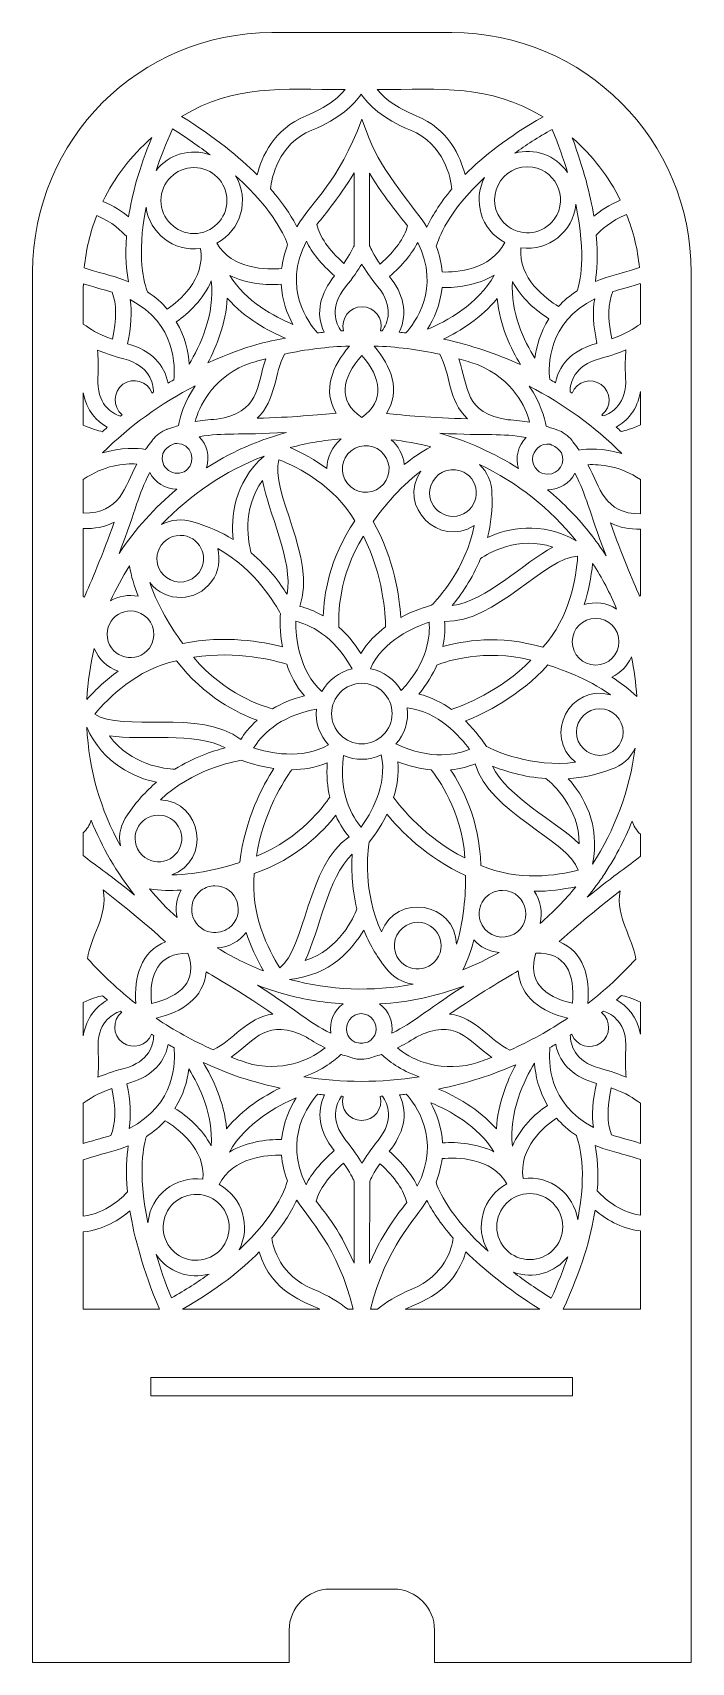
# Model space of a CAD drawing. Header units: inches. Extents: x 99 to 759, y 69 to 701.
# Drawn here: x 504 to 759, y 69 to 701 of the extents above; entities that cross this region are included whole.
import ezdxf

# ---------------------------------------------------------------- set-up
doc = ezdxf.new("R2010")
doc.units = ezdxf.units.IN
doc.header["$MEASUREMENT"] = 0
doc.layers.add('_U+0421_U+043B_U+043E_U+0439 1', color=7, linetype='Continuous')

# ---------------------------------------------------------------- blocks, each defined once
blk = doc.blocks.new('block 2')
at = {"layer": '_U+0421_U+043B_U+043E_U+0439 1', "color": 1, "lineweight": 9, "true_color": 0xff0000}
blk.add_lwpolyline([(713.13, 172.67), (549.69, 172.67), (549.69, 179.77), (713.03, 179.77), (713.03, 172.67), (713.13, 172.67)], dxfattribs=at)
for points, knots in [([(759.05, 608.11), (759.16, 659.44), (717.66, 701.04), (666.33, 701.04), (666.33, 701.04), (596.52, 701.04), (596.52, 701.04), (545.28, 701.04), (503.8, 659.56), (503.8, 608.31), (503.8, 608.31), (503.8, 69.39), (503.8, 69.39), (503.8, 69.39), (603.25, 69.39), (603.25, 69.39), (603.25, 69.39), (603.25, 81.92), (603.25, 81.92), (603.25, 90.67), (610.37, 97.79), (619.11, 97.79), (619.11, 97.79), (643.74, 97.79), (643.74, 97.79), (652.49, 97.79), (659.6, 90.67), (659.6, 81.92), (659.6, 81.92), (659.6, 69.39), (659.6, 69.39), (659.6, 69.39), (759.05, 69.39), (759.05, 69.39), (759.05, 69.39), (759.05, 608.11), (759.05, 608.11), (759.05, 608.11), (759.05, 608.11), (759.05, 608.11)], [0, 0, 0, 0, 1, 1, 1, 2, 2, 2, 3, 3, 3, 4, 4, 4, 5, 5, 5, 6, 6, 6, 7, 7, 7, 8, 8, 8, 9, 9, 9, 10, 10, 10, 11, 11, 11, 12, 12, 12, 13, 13, 13, 13]), ([(624.97, 678.98), (622.44, 675.96), (617.88, 672.04), (609.8, 668.78), (597.22, 663.7), (592.58, 652.86), (590.87, 645.9), (584.01, 652.69), (574.55, 660.4), (561.53, 668.58), (582.79, 681.01), (599.81, 678.98), (624.97, 678.98)], [0, 0, 0, 0, 1, 1, 1, 2, 2, 2, 3, 3, 3, 4, 4, 4, 4]), ([(631.15, 677.2), (633.9, 673.2), (639.42, 667.59), (650.26, 663.22), (663.49, 657.87), (665.91, 644.4), (666.34, 640.44), (661.39, 634.57), (658.42, 629.45), (656.65, 625.63), (652.68, 632.2), (638.99, 647.22), (634.24, 659.98), (634.24, 659.98), (631.48, 667.54), (631.48, 667.54), (621.86, 642.18), (612.64, 636.36), (606.21, 625.82), (604.36, 629.5), (601.23, 634.52), (595.98, 640.5), (596.42, 644.53), (598.88, 657.9), (612.05, 663.22), (622.88, 667.59), (628.41, 673.2), (631.15, 677.2)], [0, 0, 0, 0, 1, 1, 1, 2, 2, 2, 3, 3, 3, 4, 4, 4, 5, 5, 5, 6, 6, 6, 7, 7, 7, 8, 8, 8, 9, 9, 9, 9]), ([(701.64, 668.4), (688.09, 660.73), (678.37, 652.99), (671.41, 645.98), (669.69, 652.94), (665.04, 663.72), (652.5, 668.78), (644.42, 672.04), (639.86, 675.97), (637.34, 678.98), (662.93, 678.98), (680.2, 681.07), (701.64, 668.4)], [0, 0, 0, 0, 1, 1, 1, 2, 2, 2, 3, 3, 3, 4, 4, 4, 4]), ([(551.65, 647.6), (553.31, 652.58), (555.4, 657.93), (558.05, 663.69), (563.58, 660.23), (568.41, 656.86), (572.67, 653.63), (564.92, 656.41), (556.58, 653.83), (551.65, 647.6)], [0, 0, 0, 0, 1, 1, 1, 2, 2, 2, 3, 3, 3, 3]), ([(690.66, 654.31), (694.92, 657.36), (699.74, 660.46), (705.24, 663.54), (707.68, 657.49), (709.61, 651.93), (711.16, 646.81), (706.49, 653.66), (698.23, 656.4), (690.66, 654.31)], [0, 0, 0, 0, 1, 1, 1, 2, 2, 2, 3, 3, 3, 3]), ([(550.03, 660.33), (545.03, 648.38), (542.33, 638.13), (541.01, 629.58), (538.56, 631.63), (535.19, 633.96), (531.03, 635.62), (535.49, 644.85), (541.77, 653.18), (550.03, 660.33)], [0, 0, 0, 0, 1, 1, 1, 2, 2, 2, 3, 3, 3, 3]), ([(731.61, 636.04), (727.31, 634.36), (723.84, 631.96), (721.34, 629.85), (719.98, 638.19), (717.43, 648.26), (712.97, 660.21), (720.94, 653.27), (727.12, 645.18), (731.61, 636.04)], [0, 0, 0, 0, 1, 1, 1, 2, 2, 2, 3, 3, 3, 3]), ([(579.15, 635.95), (579.15, 628.9), (573.41, 623.17), (566.36, 623.17), (559.31, 623.17), (553.57, 628.9), (553.57, 635.95), (553.57, 643), (559.31, 648.74), (566.36, 648.74), (573.41, 648.74), (579.15, 643), (579.15, 635.95)], [0, 0, 0, 0, 1, 1, 1, 2, 2, 2, 3, 3, 3, 4, 4, 4, 4]), ([(602.66, 618.74), (601.41, 615.55), (600.67, 612.49), (600.33, 609.58), (594.88, 609.15), (581.04, 609.16), (575.22, 619.39), (584.57, 624.42), (588.02, 636.23), (582.5, 645.52), (597.78, 631.7), (601.81, 621.48), (602.66, 618.74)], [0, 0, 0, 0, 1, 1, 1, 2, 2, 2, 3, 3, 3, 4, 4, 4, 4]), ([(628.4, 618.44), (627.97, 617.49), (626.79, 615.05), (624.42, 611.57), (618.53, 616.89), (615.05, 621.95), (614.02, 626.64), (615.81, 629.03), (622.25, 636.48), (628.42, 646.67), (628.42, 646.67), (628.4, 618.44), (628.4, 618.44)], [0, 0, 0, 0, 1, 1, 1, 2, 2, 2, 3, 3, 3, 4, 4, 4, 4]), ([(638.53, 611.3), (636.04, 614.93), (634.82, 617.47), (634.4, 618.43), (634.4, 618.43), (634.42, 646.59), (634.42, 646.59), (640.7, 636.16), (647.1, 628.88), (649.12, 626.13), (647.93, 621.5), (644.38, 616.53), (638.53, 611.3)], [0, 0, 0, 0, 1, 1, 1, 2, 2, 2, 3, 3, 3, 4, 4, 4, 4]), ([(686.79, 619.68), (681.29, 608.91), (668.1, 608.1), (662.56, 608.27), (662.3, 611.42), (661.59, 614.76), (660.27, 618.24), (661.07, 621.07), (664.85, 631.82), (679.02, 644.9), (674.35, 636), (677.47, 624.7), (686.79, 619.68)], [0, 0, 0, 0, 1, 1, 1, 2, 2, 2, 3, 3, 3, 4, 4, 4, 4]), ([(695.68, 649.01), (706.06, 649.01), (712.14, 637.15), (706.01, 628.71), (701.85, 622.99), (693.86, 621.72), (688.15, 625.88), (678.24, 633.07), (683.21, 649.01), (695.68, 649.01)], [0, 0, 0, 0, 1, 1, 1, 2, 2, 2, 3, 3, 3, 3]), ([(547.78, 633.32), (549.18, 623.42), (558.33, 615.91), (568.91, 617.36), (570.79, 605.41), (560.59, 597), (556.01, 593.88), (553.94, 596.28), (551.4, 598.56), (548.28, 600.61), (547.24, 603.35), (543.92, 614.24), (547.78, 633.32)], [0, 0, 0, 0, 1, 1, 1, 2, 2, 2, 3, 3, 3, 4, 4, 4, 4]), ([(714.91, 600.96), (712.03, 599.11), (709.63, 597.07), (707.64, 594.92), (702.98, 597.77), (691.8, 605.92), (693.09, 617.62), (703.75, 616.16), (713.36, 623.83), (714.34, 634.48), (718.59, 614.32), (715.83, 603.68), (714.91, 600.96)], [0, 0, 0, 0, 1, 1, 1, 2, 2, 2, 3, 3, 3, 4, 4, 4, 4]), ([(528.65, 630.11), (534.5, 627.79), (538.6, 623.81), (540.17, 622.11), (539.62, 614.46), (540.22, 608.57), (541.03, 604.46), (535.22, 606.9), (532.97, 606.87), (523.82, 609.87), (524.5, 616.87), (526.14, 623.66), (528.65, 630.11)], [0, 0, 0, 0, 1, 1, 1, 2, 2, 2, 3, 3, 3, 4, 4, 4, 4]), ([(722.29, 622.49), (723.91, 624.24), (728.07, 628.26), (734.04, 630.53), (736.63, 623.98), (738.32, 617.08), (739.02, 609.95), (729.83, 606.95), (727.69, 607), (721.94, 604.6), (722.61, 608.67), (723.03, 614.57), (722.29, 622.49)], [0, 0, 0, 0, 1, 1, 1, 2, 2, 2, 3, 3, 3, 4, 4, 4, 4]), ([(616.81, 584.92), (615.95, 584.83), (615.1, 584.74), (614.24, 584.64), (610.93, 588.28), (600.43, 601.97), (609.94, 620.23), (612.05, 615.8), (615.66, 611.34), (620.82, 606.74), (615.43, 600.04), (613.22, 592.69), (616.81, 584.92)], [0, 0, 0, 0, 1, 1, 1, 2, 2, 2, 3, 3, 3, 4, 4, 4, 4]), ([(648.52, 584.66), (647.66, 584.76), (646.8, 584.85), (645.94, 584.93), (649.42, 592.49), (647.42, 599.99), (642.13, 606.48), (647.26, 610.99), (650.89, 615.37), (653.07, 619.71), (662.11, 601.73), (651.81, 588.28), (648.52, 584.66)], [0, 0, 0, 0, 1, 1, 1, 2, 2, 2, 3, 3, 3, 4, 4, 4, 4]), ([(534.64, 600.43), (536.4, 595.99), (536.45, 589.87), (534.79, 582.2), (528.32, 584.5), (526.45, 586.06), (523.46, 588.07), (523.46, 607.03), (523.45, 601.32), (523.49, 603.67), (529.84, 601.66), (531.68, 601.38), (534.64, 600.43)], [0, 0, 0, 0, 1, 1, 1, 2, 2, 2, 3, 3, 3, 4, 4, 4, 4]), ([(600.14, 603.51), (600.5, 597.29), (602.52, 591.99), (604.73, 587.95), (597.53, 590.89), (586.47, 596.79), (580.23, 606.96), (586.76, 603.71), (594.37, 603.08), (600.14, 603.51)], [0, 0, 0, 0, 1, 1, 1, 2, 2, 2, 3, 3, 3, 3]), ([(631.38, 611.31), (632.79, 608.97), (634.8, 605.97), (637.62, 602.51), (644.06, 594.62), (641.38, 588.36), (639.34, 585.43), (639.12, 585.45), (638.89, 585.45), (638.67, 585.46), (639.94, 590.24), (636.33, 594.79), (631.52, 594.79), (626.71, 594.79), (623.09, 590.25), (624.36, 585.47), (624.05, 585.46), (623.73, 585.44), (623.42, 585.43), (621.37, 588.35), (618.69, 594.62), (625.12, 602.51), (627.95, 605.97), (629.97, 608.97), (631.38, 611.31)], [0, 0, 0, 0, 1, 1, 1, 2, 2, 2, 3, 3, 3, 4, 4, 4, 5, 5, 5, 6, 6, 6, 7, 7, 7, 8, 8, 8, 8]), ([(682.75, 607.06), (676.47, 595.71), (664.01, 589.06), (656.91, 586.04), (659.35, 590), (661.87, 595.55), (662.51, 602.25), (668.35, 602.06), (676.2, 603.13), (682.75, 607.06)], [0, 0, 0, 0, 1, 1, 1, 2, 2, 2, 3, 3, 3, 3]), ([(739.4, 588.06), (736.4, 586.11), (734.52, 584.61), (728.3, 582.37), (726.67, 590.13), (726.82, 596.27), (728.74, 600.67), (731.81, 601.61), (733.46, 601.89), (739.36, 603.76), (739.41, 601.27), (739.4, 606.64), (739.4, 588.06)], [0, 0, 0, 0, 1, 1, 1, 2, 2, 2, 3, 3, 3, 4, 4, 4, 4]), ([(573.06, 604.77), (574.64, 591.89), (568.47, 579.19), (564.51, 572.57), (564.16, 577.22), (562.93, 583.19), (559.51, 588.98), (564.35, 592.26), (570.06, 597.74), (573.06, 604.77)], [0, 0, 0, 0, 1, 1, 1, 2, 2, 2, 3, 3, 3, 3]), ([(698.49, 574.82), (694.39, 581.42), (688.9, 592.69), (689.83, 604.62), (693.21, 598.15), (699, 593.16), (703.92, 590.12), (700.55, 584.87), (699.07, 579.39), (698.49, 574.82)], [0, 0, 0, 0, 1, 1, 1, 2, 2, 2, 3, 3, 3, 3]), ([(558.52, 566.45), (557.78, 566.03), (557.03, 565.62), (556.29, 565.19), (554.91, 572.21), (550, 577.89), (540.54, 580.43), (542.03, 587.08), (542.39, 592.76), (541.61, 597.55), (559.59, 588.26), (559.05, 571.18), (558.52, 566.45)], [0, 0, 0, 0, 1, 1, 1, 2, 2, 2, 3, 3, 3, 4, 4, 4, 4]), ([(579.28, 598.1), (586.16, 590.21), (595.23, 585.35), (601.78, 582.63), (594.63, 581.17), (588.5, 580.45), (571.72, 573.07), (575.06, 579.33), (578.76, 588.3), (579.28, 598.1)], [0, 0, 0, 0, 1, 1, 1, 2, 2, 2, 3, 3, 3, 3]), ([(692.93, 572.35), (683.9, 576.45), (673.86, 579.89), (663.11, 582.23), (669.48, 585.33), (677.71, 590.41), (683.87, 598), (684.79, 587.62), (689.24, 578.4), (692.93, 572.35)], [0, 0, 0, 0, 1, 1, 1, 2, 2, 2, 3, 3, 3, 3]), ([(721.67, 597.87), (720.78, 593.05), (721.08, 587.33), (722.55, 580.58), (714.24, 578.32), (708.16, 573.68), (706.49, 565.31), (705.74, 565.75), (704.99, 566.18), (704.24, 566.61), (703.7, 571.52), (703.3, 588.7), (721.67, 597.87)], [0, 0, 0, 0, 1, 1, 1, 2, 2, 2, 3, 3, 3, 4, 4, 4, 4]), ([(539.22, 574.57), (549.13, 571.95), (550.6, 565.23), (550.65, 561.69), (550.47, 561.57), (550.29, 561.46), (550.11, 561.34), (548.36, 565.98), (542.73, 567.57), (538.82, 564.72), (534.93, 561.9), (534.67, 556.08), (538.53, 552.96), (538.28, 552.77), (538.05, 552.57), (537.81, 552.38), (534.44, 553.53), (528.54, 557.01), (529.11, 567.22), (529.36, 571.68), (529.23, 575.29), (529, 578.01), (531.51, 576.95), (534.91, 575.71), (539.22, 574.57)], [0, 0, 0, 0, 1, 1, 1, 2, 2, 2, 3, 3, 3, 4, 4, 4, 5, 5, 5, 6, 6, 6, 7, 7, 7, 8, 8, 8, 8]), ([(626.64, 579.57), (619.88, 571.76), (616.07, 562.36), (621.48, 553.57), (615.15, 552.9), (603.85, 551.91), (590.83, 551.59), (598.32, 558.61), (597.45, 569.17), (601.46, 576.44), (609.69, 578.22), (618.11, 579.28), (626.64, 579.57)], [0, 0, 0, 0, 1, 1, 1, 2, 2, 2, 3, 3, 3, 4, 4, 4, 4]), ([(631.39, 551.86), (621.91, 558.3), (623.68, 567.15), (631.41, 575.92), (638.95, 567.22), (640.55, 558.38), (631.39, 551.86)], [0, 0, 0, 0, 1, 1, 1, 2, 2, 2, 2]), ([(661.63, 576.38), (665.76, 569.08), (664.81, 558.42), (672.37, 551.35), (658.84, 551.67), (647.18, 552.74), (641, 553.4), (646.48, 562.22), (642.96, 571.62), (636.18, 579.57), (644.79, 579.28), (653.31, 578.2), (661.63, 576.38)], [0, 0, 0, 0, 1, 1, 1, 2, 2, 2, 3, 3, 3, 4, 4, 4, 4]), ([(733.66, 567.28), (734.23, 557.11), (728.37, 553.62), (725, 552.45), (724.83, 552.59), (724.66, 552.74), (724.49, 552.88), (728.32, 555.99), (728.07, 561.8), (724.18, 564.62), (720.31, 567.43), (714.71, 565.92), (712.92, 561.3), (712.65, 561.48), (712.39, 561.65), (712.12, 561.82), (712.19, 565.39), (713.71, 572.03), (723.55, 574.63), (727.86, 575.77), (731.26, 577), (733.78, 578.07), (733.54, 575.35), (733.41, 571.74), (733.66, 567.28)], [0, 0, 0, 0, 1, 1, 1, 2, 2, 2, 3, 3, 3, 4, 4, 4, 5, 5, 5, 6, 6, 6, 7, 7, 7, 8, 8, 8, 8]), ([(586.09, 572.21), (588.76, 573.1), (591.45, 573.92), (594.17, 574.66), (590.45, 563.74), (591.94, 553.76), (575.17, 551.24), (572.02, 551.02), (569.23, 550.68), (566.8, 550.26), (568.35, 555.98), (572.93, 566.33), (586.09, 572.21)], [0, 0, 0, 0, 1, 1, 1, 2, 2, 2, 3, 3, 3, 4, 4, 4, 4]), ([(696.44, 550.01), (693.99, 550.43), (691.19, 550.78), (688.02, 550.99), (671.17, 553.53), (672.76, 563.6), (668.97, 574.58), (671.41, 573.9), (673.84, 573.17), (676.24, 572.37), (690.22, 566.57), (694.9, 555.87), (696.44, 550.01)], [0, 0, 0, 0, 1, 1, 1, 2, 2, 2, 3, 3, 3, 4, 4, 4, 4]), ([(566.85, 564.12), (562.52, 557.96), (560.91, 551.87), (560.33, 548.74), (560.33, 548.73), (555.8, 547.23), (555.8, 547.23), (555.8, 547.23), (555.8, 547.23), (555.8, 547.23), (553.89, 546.6), (551.49, 544.8), (550.4, 543.3), (550.4, 543.3), (550.41, 543.3), (550.41, 543.3), (550.41, 543.3), (547.6, 539.5), (547.6, 539.49), (544.44, 539.96), (538.15, 540.37), (530.91, 538.14), (541.52, 548.66), (553.66, 557.42), (566.85, 564.12)], [0, 0, 0, 0, 1, 1, 1, 2, 2, 2, 3, 3, 3, 4, 4, 4, 5, 5, 5, 6, 6, 6, 7, 7, 7, 8, 8, 8, 8]), ([(715.59, 539.25), (715.59, 539.25), (712.79, 543.05), (712.79, 543.06), (712.79, 543.06), (712.79, 543.06), (712.79, 543.06), (711.54, 544.74), (709.04, 546.43), (707.4, 546.99), (707.4, 546.99), (707.37, 546.92), (707.37, 546.92), (704.21, 548.02), (704.62, 547.95), (702.86, 548.49), (702.28, 551.64), (700.65, 557.77), (696.28, 563.96), (709.46, 557.22), (721.6, 548.45), (732.19, 537.9), (724.98, 540.11), (718.74, 539.71), (715.59, 539.25)], [0, 0, 0, 0, 1, 1, 1, 2, 2, 2, 3, 3, 3, 4, 4, 4, 5, 5, 5, 6, 6, 6, 7, 7, 7, 8, 8, 8, 8]), ([(523.46, 561.39), (524.68, 554.5), (528.69, 550.35), (532.75, 548.09), (532.11, 547.52), (531.47, 546.95), (530.84, 546.37), (529.33, 546.69), (526.59, 547.42), (523.46, 548.93), (523.46, 548.93), (523.46, 561.39), (523.46, 561.39)], [0, 0, 0, 0, 1, 1, 1, 2, 2, 2, 3, 3, 3, 4, 4, 4, 4]), ([(739.4, 549.05), (736.24, 547.52), (733.47, 546.77), (731.95, 546.44), (731.32, 547.02), (730.68, 547.59), (730.04, 548.16), (734.19, 550.48), (738.28, 554.78), (739.4, 561.96), (739.4, 561.96), (739.4, 549.05), (739.4, 549.05), (739.4, 549.05), (739.4, 549.05), (739.4, 549.05)], [0, 0, 0, 0, 1, 1, 1, 2, 2, 2, 3, 3, 3, 4, 4, 4, 5, 5, 5, 5]), ([(602.28, 546.04), (599.83, 545.38), (596.35, 544.34), (593.1, 543.18), (593.1, 543.18), (593.1, 543.16), (593.1, 543.16), (585.36, 540.35), (578.02, 536.72), (571.17, 532.37), (572.64, 536.83), (571.35, 541.39), (568.37, 544.42), (578.45, 546.11), (582.7, 544.98), (602.28, 546.04)], [0, 0, 0, 0, 1, 1, 1, 2, 2, 2, 3, 3, 3, 4, 4, 4, 5, 5, 5, 5]), ([(617.88, 532.08), (613.21, 535.48), (608.75, 537.94), (603.65, 540.19), (610.03, 541.91), (616.64, 543.06), (623.43, 543.57), (619.91, 540.71), (617.94, 536.48), (617.88, 532.08)], [0, 0, 0, 0, 1, 1, 1, 2, 2, 2, 3, 3, 3, 3]), ([(647.87, 533.61), (647.43, 537.49), (645.56, 540.87), (642.81, 543.26), (648.03, 542.7), (653.14, 541.77), (658.1, 540.49), (654.46, 538.61), (651.02, 536.21), (647.87, 533.61)], [0, 0, 0, 0, 1, 1, 1, 2, 2, 2, 3, 3, 3, 3]), ([(692.2, 532.05), (682.85, 538.05), (672.57, 542.71), (661.61, 545.76), (680.61, 544.76), (685.13, 545.85), (695.11, 544.13), (691.98, 541.02), (690.78, 536.39), (692.2, 532.05)], [0, 0, 0, 0, 1, 1, 1, 2, 2, 2, 3, 3, 3, 3]), ([(554.33, 537.92), (554.88, 539.6), (557.62, 541.83), (559.72, 541.83), (565.21, 541.83), (567.69, 534.91), (563.41, 531.42), (558.83, 528), (552.57, 532.49), (554.33, 537.92)], [0, 0, 0, 0, 1, 1, 1, 2, 2, 2, 3, 3, 3, 3]), ([(593.53, 536.91), (581.65, 526.42), (580.67, 512.95), (581.52, 504.57), (577.01, 507.4), (571.8, 509.81), (565.88, 511.39), (561.87, 512.75), (557.48, 512.33), (553.81, 510.33), (564.78, 521.95), (578.33, 531.12), (593.53, 536.91)], [0, 0, 0, 0, 1, 1, 1, 2, 2, 2, 3, 3, 3, 4, 4, 4, 4]), ([(628.83, 539.97), (633.27, 542.23), (638.72, 540.48), (640.99, 536.01), (643.26, 531.56), (641.49, 526.11), (637.04, 523.84), (632.57, 521.57), (627.14, 523.35), (624.87, 527.8), (622.6, 532.24), (624.36, 537.69), (628.83, 539.97)], [0, 0, 0, 0, 1, 1, 1, 2, 2, 2, 3, 3, 3, 4, 4, 4, 4]), ([(708.77, 538.23), (710.63, 534.33), (707.75, 529.86), (703.48, 529.86), (700.24, 529.86), (697.61, 532.49), (697.61, 535.72), (697.61, 539.27), (700.78, 542.1), (704.43, 541.5), (706.41, 540.63), (707.02, 540.26), (708.77, 538.23)], [0, 0, 0, 0, 1, 1, 1, 2, 2, 2, 3, 3, 3, 4, 4, 4, 4]), ([(523.46, 527.81), (531.42, 533.45), (539.46, 534.09), (544.15, 533.82), (539.45, 524.98), (537.81, 514.57), (523.46, 514.8), (523.46, 514.8), (523.46, 527.81), (523.46, 527.81), (523.46, 527.81), (523.46, 527.81), (523.46, 527.81)], [0, 0, 0, 0, 1, 1, 1, 2, 2, 2, 3, 3, 3, 4, 4, 4, 4]), ([(628.7, 511.81), (618.71, 497.24), (616.69, 482.89), (616.45, 474.97), (612.95, 477), (609.75, 478.09), (607.35, 478.67), (614.12, 497.26), (595.54, 523.48), (599.27, 535.51), (606.92, 532.48), (620.75, 525.4), (628.7, 511.81)], [0, 0, 0, 0, 1, 1, 1, 2, 2, 2, 3, 3, 3, 4, 4, 4, 4]), ([(674.98, 510.01), (671.76, 493.24), (660.94, 481.59), (658.44, 479.08), (656.53, 478.59), (651.78, 477.2), (646.51, 474.38), (646.07, 482.14), (644.07, 497.01), (635.79, 511.51), (638.33, 515.1), (645.36, 524.38), (654.32, 531.04), (645.01, 517.32), (661.46, 501.23), (674.98, 510.01)], [0, 0, 0, 0, 1, 1, 1, 2, 2, 2, 3, 3, 3, 4, 4, 4, 5, 5, 5, 5]), ([(670.88, 514.55), (663.74, 510.92), (655.67, 517.75), (658.16, 525.41), (659.7, 530.15), (664.81, 532.76), (669.56, 531.22), (677.23, 528.73), (678.01, 518.19), (670.88, 514.55)], [0, 0, 0, 0, 1, 1, 1, 2, 2, 2, 3, 3, 3, 3]), ([(680.16, 505.42), (681.46, 510.59), (682.15, 516.29), (681.82, 522.41), (681.87, 526.69), (680.07, 530.77), (676.98, 533.64), (691.62, 526.71), (704.43, 516.54), (714.51, 504.07), (700.91, 512.03), (687.85, 508.82), (680.16, 505.42)], [0, 0, 0, 0, 1, 1, 1, 2, 2, 2, 3, 3, 3, 4, 4, 4, 4]), ([(739.4, 514.55), (725.42, 514.44), (723.67, 524.84), (719.05, 533.55), (723.68, 533.79), (731.58, 533.17), (739.4, 527.79), (739.4, 527.79), (739.4, 514.55), (739.4, 514.55)], [0, 0, 0, 0, 1, 1, 1, 2, 2, 2, 3, 3, 3, 3]), ([(549.2, 530.5), (551.15, 526.75), (555.07, 524.1), (559.77, 524.1), (551.12, 516.97), (543.56, 508.57), (537.35, 499.19), (544.26, 517.15), (544.52, 521.52), (549.2, 530.5)], [0, 0, 0, 0, 1, 1, 1, 2, 2, 2, 3, 3, 3, 3]), ([(602.43, 483.38), (599.68, 487.73), (595.12, 493.87), (588.5, 499.46), (587.56, 502.82), (584.64, 516.08), (592.97, 527.48), (595.06, 515.13), (604.91, 496.3), (602.43, 483.38)], [0, 0, 0, 0, 1, 1, 1, 2, 2, 2, 3, 3, 3, 3]), ([(726.09, 498.3), (724.53, 500.7), (721.23, 505.34), (720.46, 506.34), (720.46, 506.34), (720.4, 506.3), (720.4, 506.3), (715.37, 512.75), (709.66, 518.64), (703.37, 523.86), (707.96, 523.81), (711.99, 526.4), (714, 530.25), (718.74, 521.15), (718.96, 516.75), (726.09, 498.3)], [0, 0, 0, 0, 1, 1, 1, 2, 2, 2, 3, 3, 3, 4, 4, 4, 5, 5, 5, 5]), ([(535.44, 511.35), (530.95, 498.59), (526.33, 487.83), (523.79, 482.15), (523.68, 482.28), (523.57, 482.41), (523.46, 482.54), (523.46, 482.54), (523.46, 508.82), (523.46, 508.82), (527.72, 508.75), (531.65, 509.26), (535.44, 511.35)], [0, 0, 0, 0, 1, 1, 1, 2, 2, 2, 3, 3, 3, 4, 4, 4, 4]), ([(568.35, 491.83), (565.42, 487.79), (559.75, 486.89), (555.71, 489.83), (548.64, 494.96), (552.3, 506.19), (561.04, 506.19), (568.37, 506.19), (572.7, 497.81), (568.35, 491.83)], [0, 0, 0, 0, 1, 1, 1, 2, 2, 2, 3, 3, 3, 3]), ([(631.94, 505.8), (631.94, 505.8), (631.98, 505.72), (631.98, 505.72), (631.98, 505.72), (632.04, 505.82), (632.04, 505.82), (639.8, 490.67), (640.58, 475.35), (640.62, 470.67), (637.05, 468.03), (633.63, 464.67), (631.07, 460.42), (628.38, 464.71), (625.45, 468.04), (622.51, 470.6), (622.28, 474.79), (622.2, 489.99), (631.94, 505.8)], [0, 0, 0, 0, 1, 1, 1, 2, 2, 2, 3, 3, 3, 4, 4, 4, 5, 5, 5, 6, 6, 6, 6]), ([(666.47, 478.99), (669.76, 482.95), (674.19, 489.19), (677.46, 497.22), (680.41, 499.2), (692.02, 506.1), (705.5, 501.62), (694.39, 495.82), (679.53, 480.62), (666.47, 478.99)], [0, 0, 0, 0, 1, 1, 1, 2, 2, 2, 3, 3, 3, 3]), ([(739.1, 482.58), (736.51, 488.4), (732.08, 498.83), (727.75, 511.1), (731.4, 509.09), (735.23, 508.53), (739.4, 508.56), (739.4, 508.56), (739.4, 482.93), (739.4, 482.93), (739.3, 482.81), (739.2, 482.7), (739.1, 482.58)], [0, 0, 0, 0, 1, 1, 1, 2, 2, 2, 3, 3, 3, 4, 4, 4, 4]), ([(599.86, 475.77), (599.74, 473.8), (599.59, 468.85), (600.64, 462.98), (593.13, 464.95), (578.37, 467.65), (562.02, 464.25), (559.4, 467.78), (552.75, 477.33), (549.18, 487.9), (555.39, 479.93), (567.39, 480.3), (573.2, 488.3), (573.2, 488.3), (573.2, 488.3), (573.2, 488.3), (575.98, 492.12), (576.69, 496.83), (575.54, 501.07), (590.51, 492.83), (598.25, 478.93), (599.86, 475.77)], [0, 0, 0, 0, 1, 1, 1, 2, 2, 2, 3, 3, 3, 4, 4, 4, 5, 5, 5, 6, 6, 6, 7, 7, 7, 7]), ([(541.36, 494.37), (542.02, 490.34), (543.24, 486.35), (544.74, 482.57), (540.92, 483.35), (537.14, 482.62), (534.01, 480.75), (536.14, 485.48), (538.6, 490.03), (541.36, 494.37)], [0, 0, 0, 0, 1, 1, 1, 2, 2, 2, 3, 3, 3, 3]), ([(701.62, 462.79), (684.68, 467.79), (670.41, 465.28), (662.8, 463.05), (663.65, 467.01), (663.7, 470.39), (663.51, 472.86), (683.26, 472.16), (702.59, 497.94), (715.07, 498.1), (714.55, 489.89), (712.1, 474.55), (701.62, 462.79)], [0, 0, 0, 0, 1, 1, 1, 2, 2, 2, 3, 3, 3, 4, 4, 4, 4]), ([(717.56, 479.34), (719.34, 484.78), (720.3, 489.75), (720.87, 495.32), (724.51, 489.75), (727.64, 483.83), (730.19, 477.61), (726.37, 480.08), (721.74, 480.65), (717.56, 479.34)], [0, 0, 0, 0, 1, 1, 1, 2, 2, 2, 3, 3, 3, 3]), ([(547.06, 475.16), (551.1, 472.22), (552, 466.57), (549.06, 462.52), (544.3, 455.97), (534.05, 458.54), (532.8, 466.42), (531.54, 474.41), (540.59, 479.85), (547.06, 475.16)], [0, 0, 0, 0, 1, 1, 1, 2, 2, 2, 3, 3, 3, 3]), ([(713, 464.97), (713, 469.96), (717.06, 474.02), (722.05, 474.02), (727.03, 474.02), (731.09, 469.96), (731.09, 464.97), (731.09, 459.98), (727.03, 455.93), (722.05, 455.93), (717.06, 455.93), (713, 459.98), (713, 464.97)], [0, 0, 0, 0, 1, 1, 1, 2, 2, 2, 3, 3, 3, 4, 4, 4, 4]), ([(605.79, 472.88), (610.65, 471.7), (620.44, 467.73), (627.62, 454.41), (622.58, 453.3), (618.33, 450.05), (615.9, 445.64), (606.99, 453.64), (605.83, 466.84), (605.79, 472.88)], [0, 0, 0, 0, 1, 1, 1, 2, 2, 2, 3, 3, 3, 3]), ([(634.74, 454.51), (639.6, 465.46), (651.79, 470.65), (657.52, 472.54), (657.9, 467.56), (657.15, 457.01), (646.7, 446.07), (644.15, 450.39), (639.84, 453.54), (634.74, 454.51)], [0, 0, 0, 0, 1, 1, 1, 2, 2, 2, 3, 3, 3, 3]), ([(527.71, 462.4), (529.34, 458.18), (532.74, 454.99), (536.93, 453.58), (532.23, 450.18), (528.52, 446.69), (524.81, 442.55), (525.16, 449.36), (526.15, 455.99), (527.71, 462.4)], [0, 0, 0, 0, 1, 1, 1, 2, 2, 2, 3, 3, 3, 3]), ([(566.26, 458.93), (583.07, 461.63), (597.89, 457.63), (602.35, 456.23), (603.76, 452.01), (605.9, 447.73), (609.15, 443.97), (604.24, 442.74), (600.17, 440.98), (596.82, 438.98), (592.77, 440.03), (578.32, 444.61), (566.26, 458.83), (566.26, 458.83), (566.34, 458.84), (566.34, 458.84), (566.34, 458.84), (566.26, 458.93), (566.26, 458.93)], [0, 0, 0, 0, 1, 1, 1, 2, 2, 2, 3, 3, 3, 4, 4, 4, 5, 5, 5, 6, 6, 6, 6]), ([(653.48, 444.66), (656.73, 448.54), (658.99, 452.36), (660.52, 455.94), (664.44, 457.46), (678.87, 462.23), (696.91, 457.85), (696.91, 457.85), (696.85, 457.79), (696.85, 457.79), (696.85, 457.79), (696.97, 457.76), (696.97, 457.76), (684.96, 445.7), (670.63, 440.23), (666.19, 438.74), (662.57, 441.33), (658.32, 443.53), (653.48, 444.66)], [0, 0, 0, 0, 1, 1, 1, 2, 2, 2, 3, 3, 3, 4, 4, 4, 5, 5, 5, 6, 6, 6, 6]), ([(559.54, 457.6), (570.31, 443.6), (583.33, 437.24), (590.8, 434.57), (587.79, 431.87), (585.76, 429.16), (584.46, 427.05), (568.93, 439.2), (538.1, 429.73), (527.91, 436.94), (533.15, 443.27), (544.16, 454.24), (559.54, 457.6)], [0, 0, 0, 0, 1, 1, 1, 2, 2, 2, 3, 3, 3, 4, 4, 4, 4]), ([(714.23, 418.22), (697.28, 416.1), (682.85, 422.79), (679.69, 424.39), (678.63, 426.06), (675.84, 430.15), (671.54, 434.28), (678.77, 437.1), (692.3, 443.6), (703.53, 455.95), (707.72, 454.64), (718.72, 450.82), (727.82, 444.38), (712.07, 448.91), (701.59, 428.43), (714.23, 418.22)], [0, 0, 0, 0, 1, 1, 1, 2, 2, 2, 3, 3, 3, 4, 4, 4, 5, 5, 5, 5]), ([(737.97, 443.71), (735.06, 446.59), (731.72, 449.11), (728.28, 451.29), (731.69, 452.85), (734.42, 455.64), (735.9, 459.1), (736.95, 454.09), (737.65, 448.95), (737.97, 443.71)], [0, 0, 0, 0, 1, 1, 1, 2, 2, 2, 3, 3, 3, 3]), ([(631.43, 425.39), (624.96, 425.39), (619.71, 430.65), (619.71, 437.11), (619.71, 443.58), (624.96, 448.84), (631.43, 448.84), (637.89, 448.84), (643.15, 443.58), (643.15, 437.11), (643.15, 430.65), (637.89, 425.39), (631.43, 425.39)], [0, 0, 0, 0, 1, 1, 1, 2, 2, 2, 3, 3, 3, 4, 4, 4, 4]), ([(589.48, 423.79), (592.07, 428.06), (598.83, 436.13), (613.79, 438.84), (613.28, 433.61), (615.09, 428.65), (618.53, 424.99), (608.16, 418.98), (595.22, 421.96), (589.48, 423.79)], [0, 0, 0, 0, 1, 1, 1, 2, 2, 2, 3, 3, 3, 3]), ([(644.66, 425.36), (647.97, 429.09), (649.66, 434.05), (648.99, 439.34), (660.92, 438.1), (669.61, 428.11), (673.19, 423.25), (668.57, 421.34), (658.3, 418.8), (644.66, 425.36)], [0, 0, 0, 0, 1, 1, 1, 2, 2, 2, 3, 3, 3, 3]), ([(723.66, 420.88), (718.68, 420.88), (714.62, 424.93), (714.62, 429.92), (714.62, 434.91), (718.68, 438.97), (723.66, 438.97), (728.65, 438.97), (732.71, 434.91), (732.71, 429.92), (732.71, 424.93), (728.65, 420.88), (723.66, 420.88)], [0, 0, 0, 0, 1, 1, 1, 2, 2, 2, 3, 3, 3, 4, 4, 4, 4]), ([(524.8, 431.91), (531.1, 417.38), (543.61, 412.27), (551.85, 410.49), (547.79, 407.09), (543.9, 402.92), (540.58, 397.81), (538.11, 394.55), (536.96, 390.25), (537.82, 385.84), (530.23, 399.64), (525.6, 415.28), (524.8, 431.91)], [0, 0, 0, 0, 1, 1, 1, 2, 2, 2, 3, 3, 3, 4, 4, 4, 4]), ([(578.47, 423.83), (573.48, 422.56), (566.23, 420.12), (558.87, 415.55), (555.39, 415.7), (541.87, 417.02), (533.6, 428.46), (545.99, 426.64), (566.95, 430.18), (578.47, 423.83)], [0, 0, 0, 0, 1, 1, 1, 2, 2, 2, 3, 3, 3, 3]), ([(720.77, 378.75), (724.16, 394.16), (717.06, 405.61), (711.45, 411.88), (716.77, 412.24), (722.4, 413.34), (728.12, 415.55), (732.22, 416.82), (735.56, 419.82), (737.33, 423.67), (735.26, 407.25), (729.44, 391.99), (720.77, 378.75)], [0, 0, 0, 0, 1, 1, 1, 2, 2, 2, 3, 3, 3, 4, 4, 4, 4]), ([(553.34, 403.74), (565.81, 415.41), (581.41, 418.48), (584.9, 419.04), (586.73, 418.31), (591.39, 416.66), (597.32, 415.84), (593.12, 409.3), (585.99, 396.09), (584.17, 379.49), (580.01, 378.08), (568.87, 374.7), (557.71, 374.57), (573.02, 380.16), (569.68, 402.88), (553.34, 403.74)], [0, 0, 0, 0, 1, 1, 1, 2, 2, 2, 3, 3, 3, 4, 4, 4, 5, 5, 5, 5]), ([(604.26, 415.36), (608.7, 415.4), (613.45, 416.11), (618.02, 418.04), (617.67, 412.99), (618.09, 408.58), (618.95, 404.78), (616.68, 401.25), (607.81, 388.91), (590.64, 381.85), (590.64, 381.85), (590.65, 381.93), (590.65, 381.93), (590.65, 381.93), (590.54, 381.89), (590.54, 381.89), (593.17, 398.7), (601.54, 411.55), (604.26, 415.36)], [0, 0, 0, 0, 1, 1, 1, 2, 2, 2, 3, 3, 3, 4, 4, 4, 5, 5, 5, 6, 6, 6, 6]), ([(631.14, 393.11), (627.91, 396.92), (622.32, 405.89), (624.34, 420.88), (628.87, 418.89), (634.15, 418.82), (638.97, 421.1), (641.48, 409.39), (634.67, 398.02), (631.14, 393.11)], [0, 0, 0, 0, 1, 1, 1, 2, 2, 2, 3, 3, 3, 3]), ([(671.32, 381.16), (656.14, 388.86), (646.5, 400.8), (643.71, 404.56), (645.05, 408.79), (645.84, 413.52), (645.42, 418.46), (650.11, 416.57), (654.44, 415.61), (658.32, 415.26), (660.98, 412), (669.97, 399.75), (671.38, 381.24), (671.38, 381.24), (671.31, 381.28), (671.31, 381.28), (671.31, 381.28), (671.32, 381.16), (671.32, 381.16)], [0, 0, 0, 0, 1, 1, 1, 2, 2, 2, 3, 3, 3, 4, 4, 4, 5, 5, 5, 6, 6, 6, 6]), ([(677.54, 378.29), (677.06, 395.94), (670.26, 408.74), (665.79, 415.29), (669.81, 415.7), (673.05, 416.7), (675.34, 417.64), (680.76, 398.69), (711.28, 388.19), (715.28, 376.41), (707.31, 374.36), (691.96, 371.96), (677.54, 378.29)], [0, 0, 0, 0, 1, 1, 1, 2, 2, 2, 3, 3, 3, 4, 4, 4, 4]), ([(682.08, 416.73), (686.86, 414.82), (694.16, 412.54), (702.8, 411.91), (705.53, 409.74), (715.69, 400.73), (715.65, 386.61), (706.7, 395.38), (687.67, 404.82), (682.08, 416.73)], [0, 0, 0, 0, 1, 1, 1, 2, 2, 2, 3, 3, 3, 3]), ([(561.52, 387.3), (560.27, 379.42), (550.02, 376.84), (545.26, 383.4), (540.54, 389.89), (546.04, 398.92), (553.99, 397.65), (556.38, 397.27), (558.48, 395.99), (559.9, 394.03), (559.9, 394.03), (559.9, 394.03), (559.9, 394.03), (561.32, 392.08), (561.89, 389.68), (561.52, 387.3)], [0, 0, 0, 0, 1, 1, 1, 2, 2, 2, 3, 3, 3, 4, 4, 4, 5, 5, 5, 5]), ([(668.13, 347.69), (667.54, 364.15), (644.82, 367.63), (639.05, 352.52), (631.79, 367.99), (633.69, 383.78), (634.24, 387.28), (635.5, 388.81), (638.53, 392.72), (641.13, 398.1), (646.05, 392.08), (656.41, 381.22), (671.63, 374.36), (671.68, 369.97), (671.45, 358.34), (668.13, 347.69)], [0, 0, 0, 0, 1, 1, 1, 2, 2, 2, 3, 3, 3, 4, 4, 4, 5, 5, 5, 5]), ([(523.46, 382.11), (523.46, 382.11), (523.46, 390.88), (523.46, 390.88), (524.85, 392.21), (525.91, 393.88), (526.53, 395.76), (530.69, 385.24), (536.4, 375.49), (543.36, 366.79), (532.07, 375.94), (528.42, 378.06), (523.46, 382.11)], [0, 0, 0, 0, 1, 1, 1, 2, 2, 2, 3, 3, 3, 4, 4, 4, 4]), ([(599.6, 338.6), (595.2, 345.55), (588.17, 359.41), (589.73, 375.08), (606.37, 380.99), (616.44, 391.41), (621.29, 397.68), (622.93, 393.98), (624.88, 391.22), (626.48, 389.33), (610.14, 378.33), (609.57, 346.05), (599.6, 338.6)], [0, 0, 0, 0, 1, 1, 1, 2, 2, 2, 3, 3, 3, 4, 4, 4, 4]), ([(724.78, 373.83), (724.78, 373.83), (724.73, 373.87), (724.73, 373.87), (729.28, 380.57), (733.14, 387.79), (736.18, 395.42), (736.72, 393.67), (737.83, 391.83), (739.4, 390.37), (739.4, 390.37), (739.4, 381.82), (739.4, 381.82), (734.36, 377.69), (730.48, 375.44), (718.81, 365.94), (720.87, 368.47), (724.09, 372.83), (724.78, 373.83)], [0, 0, 0, 0, 1, 1, 1, 2, 2, 2, 3, 3, 3, 4, 4, 4, 5, 5, 5, 6, 6, 6, 6]), ([(627.69, 382.64), (627.36, 377.5), (627.44, 369.86), (629.51, 361.44), (628.3, 358.18), (622.86, 345.73), (609.42, 341.4), (614.99, 352.63), (618.09, 373.65), (627.69, 382.64)], [0, 0, 0, 0, 1, 1, 1, 2, 2, 2, 3, 3, 3, 3]), ([(531.16, 368.76), (541.91, 360.55), (550.72, 352.83), (555.33, 348.67), (545.76, 344.77), (543.04, 335.15), (543.84, 324.73), (537.13, 329.95), (530.86, 335.77), (525.13, 342.17), (526.06, 350.52), (533.12, 358.58), (531.16, 368.76)], [0, 0, 0, 0, 1, 1, 1, 2, 2, 2, 3, 3, 3, 4, 4, 4, 4]), ([(561.4, 368.71), (559.49, 365.34), (559.02, 361.55), (559.81, 358.02), (556, 361.47), (552.45, 365.19), (549.17, 369.15), (553.2, 368.53), (557.36, 368.46), (561.4, 368.71)], [0, 0, 0, 0, 1, 1, 1, 2, 2, 2, 3, 3, 3, 3]), ([(569.17, 368.63), (570.74, 369.76), (572.58, 370.36), (574.47, 370.36), (583.22, 370.36), (586.9, 359.14), (579.81, 353.99), (577.85, 352.57), (575.46, 351.99), (573.08, 352.37), (565.12, 353.63), (562.7, 363.92), (569.17, 368.63)], [0, 0, 0, 0, 1, 1, 1, 2, 2, 2, 3, 3, 3, 4, 4, 4, 4]), ([(688.72, 350.93), (683.96, 349.39), (678.86, 351.99), (677.32, 356.74), (675.43, 362.55), (679.74, 368.59), (685.94, 368.59), (696.12, 368.59), (698.52, 354.12), (688.72, 350.93)], [0, 0, 0, 0, 1, 1, 1, 2, 2, 2, 3, 3, 3, 3]), ([(698.2, 368.24), (703.99, 368.23), (709.01, 368.87), (714.4, 370.03), (710.21, 364.86), (705.56, 360.09), (700.49, 355.78), (701.63, 360.17), (700.71, 364.71), (698.2, 368.24)], [0, 0, 0, 0, 1, 1, 1, 2, 2, 2, 3, 3, 3, 3]), ([(719.04, 324.76), (719.9, 335.05), (717.43, 344.83), (707.92, 348.74), (712.66, 353.01), (721.21, 360.45), (731.56, 368.36), (729.62, 358.27), (736.54, 350.25), (737.57, 341.99), (731.89, 335.68), (725.68, 329.92), (719.04, 324.76)], [0, 0, 0, 0, 1, 1, 1, 2, 2, 2, 3, 3, 3, 4, 4, 4, 4]), ([(644.49, 344.37), (642.95, 349.12), (645.55, 354.23), (650.3, 355.77), (657.89, 358.24), (664.83, 350.28), (661.15, 343.06), (657.52, 335.93), (646.98, 336.7), (644.49, 344.37)], [0, 0, 0, 0, 1, 1, 1, 2, 2, 2, 3, 3, 3, 3]), ([(586.57, 352.32), (588.34, 346.83), (590.5, 342.23), (593.31, 337.4), (587.03, 339.81), (581.03, 342.8), (575.39, 346.29), (579.92, 346.55), (583.96, 348.84), (586.57, 352.32)], [0, 0, 0, 0, 1, 1, 1, 2, 2, 2, 3, 3, 3, 3]), ([(603.38, 334.11), (619.17, 335.6), (627.91, 345.91), (632.16, 353.21), (634.16, 348.22), (636.97, 343.17), (640.89, 338.38), (643.36, 334.94), (647.19, 332.73), (651.35, 332.23), (635.47, 329.22), (619.04, 329.84), (603.38, 334.11)], [0, 0, 0, 0, 1, 1, 1, 2, 2, 2, 3, 3, 3, 4, 4, 4, 4]), ([(674.84, 349.38), (677.32, 346.68), (680.69, 344.91), (684.59, 344.56), (680.12, 341.99), (675.46, 339.73), (670.62, 337.81), (672.46, 341.47), (673.83, 345.43), (674.84, 349.38)], [0, 0, 0, 0, 1, 1, 1, 2, 2, 2, 3, 3, 3, 3]), ([(564.01, 344.26), (567.9, 333.46), (561.23, 327.35), (549.85, 324.81), (548.87, 336.19), (552.69, 344.35), (564.01, 344.26)], [0, 0, 0, 0, 1, 1, 1, 2, 2, 2, 2]), ([(713.03, 324.83), (701.81, 327.43), (695.33, 333.64), (698.9, 344.3), (710.44, 344.71), (714.11, 336.3), (713.03, 324.83)], [0, 0, 0, 0, 1, 1, 1, 2, 2, 2, 2]), ([(551.65, 319.07), (561.71, 321.43), (570.23, 326.81), (571.02, 337.05), (576.54, 333.87), (586.26, 328.04), (596.98, 320.63), (586.82, 319.36), (581.32, 310.35), (573.83, 306.8), (566.1, 310.23), (558.68, 314.33), (551.65, 319.07)], [0, 0, 0, 0, 1, 1, 1, 2, 2, 2, 3, 3, 3, 4, 4, 4, 4]), ([(688.81, 306.72), (681.19, 310.21), (675.71, 319.35), (665.45, 320.63), (676.58, 328.32), (686.64, 334.31), (692.03, 337.41), (692.78, 327.09), (701.1, 321.55), (711.22, 319.09), (704.13, 314.31), (696.63, 310.16), (688.81, 306.72)], [0, 0, 0, 0, 1, 1, 1, 2, 2, 2, 3, 3, 3, 4, 4, 4, 4]), ([(600.09, 328.77), (600.09, 328.77), (600.1, 328.79), (600.1, 328.79), (607.81, 326.56), (615.86, 325.13), (624.15, 324.6), (620.65, 322.12), (618.7, 317.73), (619.36, 313.24), (610.21, 317.8), (607.43, 321.22), (590.95, 331.88), (593.41, 330.93), (596.87, 329.72), (600.09, 328.77)], [0, 0, 0, 0, 1, 1, 1, 2, 2, 2, 3, 3, 3, 4, 4, 4, 5, 5, 5, 5]), ([(643.06, 313.23), (643.69, 317.46), (642.01, 321.89), (638.32, 324.58), (649.72, 325.27), (660.65, 327.66), (670.89, 331.5), (654.98, 321.16), (652.09, 317.72), (643.06, 313.23)], [0, 0, 0, 0, 1, 1, 1, 2, 2, 2, 3, 3, 3, 3]), ([(532.81, 326.07), (528.66, 323.74), (524.57, 319.44), (523.46, 312.27), (523.46, 312.27), (523.46, 325.18), (523.46, 325.18), (526.61, 326.7), (529.38, 327.45), (530.9, 327.78), (531.53, 327.21), (532.17, 326.64), (532.81, 326.07)], [0, 0, 0, 0, 1, 1, 1, 2, 2, 2, 3, 3, 3, 4, 4, 4, 4]), ([(739.4, 312.84), (738.17, 319.71), (734.17, 323.87), (730.12, 326.13), (730.76, 326.7), (731.39, 327.28), (732.02, 327.86), (733.53, 327.53), (736.26, 326.8), (739.4, 325.3), (739.4, 325.3), (739.4, 312.84), (739.4, 312.84), (739.4, 312.84), (739.4, 312.84), (739.4, 312.84)], [0, 0, 0, 0, 1, 1, 1, 2, 2, 2, 3, 3, 3, 4, 4, 4, 5, 5, 5, 5]), ([(539.31, 299.6), (534.99, 298.46), (531.59, 297.22), (529.07, 296.16), (529.32, 298.88), (529.44, 302.49), (529.19, 306.95), (528.62, 317.12), (534.48, 320.61), (537.85, 321.77), (538.02, 321.63), (538.2, 321.49), (538.37, 321.35), (534.53, 318.24), (534.79, 312.43), (538.68, 309.61), (542.55, 306.79), (548.15, 308.32), (549.94, 312.93), (550.2, 312.75), (550.46, 312.58), (550.73, 312.41), (550.65, 308.88), (549.14, 302.2), (539.31, 299.6)], [0, 0, 0, 0, 1, 1, 1, 2, 2, 2, 3, 3, 3, 4, 4, 4, 5, 5, 5, 6, 6, 6, 7, 7, 7, 8, 8, 8, 8]), ([(580.74, 303.96), (590.2, 310.65), (594.86, 319.54), (609.92, 311.68), (612.58, 310.02), (615.01, 308.67), (617.22, 307.6), (612.62, 303.9), (602.89, 298.23), (588.87, 301.14), (586.13, 302), (583.42, 302.94), (580.74, 303.96)], [0, 0, 0, 0, 1, 1, 1, 2, 2, 2, 3, 3, 3, 4, 4, 4, 4]), ([(633.72, 309.75), (631.53, 309.28), (630.91, 309.27), (628.71, 309.75), (625.41, 311.41), (624.51, 315.56), (626.59, 318.44), (628.9, 321.61), (633.53, 321.62), (635.85, 318.44), (637.93, 315.57), (637.03, 311.41), (633.72, 309.75)], [0, 0, 0, 0, 1, 1, 1, 2, 2, 2, 3, 3, 3, 4, 4, 4, 4]), ([(674.57, 301.33), (659.9, 297.85), (649.86, 303.74), (645.18, 307.58), (647.4, 308.66), (649.84, 310.01), (652.52, 311.68), (667.67, 319.59), (672.32, 310.52), (681.83, 303.86), (679.44, 302.95), (677.02, 302.11), (674.57, 301.33)], [0, 0, 0, 0, 1, 1, 1, 2, 2, 2, 3, 3, 3, 4, 4, 4, 4]), ([(725.07, 321.83), (728.4, 320.68), (734.32, 317.18), (733.75, 307.01), (733.5, 302.55), (733.62, 298.93), (733.85, 296.21), (731.34, 297.28), (727.95, 298.52), (723.63, 299.66), (713.79, 302.26), (712.28, 308.9), (712.21, 312.46), (712.39, 312.58), (712.58, 312.71), (712.77, 312.83), (714.55, 308.22), (720.15, 306.68), (724.03, 309.5), (727.92, 312.32), (728.18, 318.12), (724.35, 321.24), (724.59, 321.44), (724.83, 321.64), (725.07, 321.83)], [0, 0, 0, 0, 1, 1, 1, 2, 2, 2, 3, 3, 3, 4, 4, 4, 5, 5, 5, 6, 6, 6, 7, 7, 7, 8, 8, 8, 8]), ([(541.18, 276.36), (542.07, 281.18), (541.78, 286.9), (540.3, 293.65), (548.61, 295.91), (554.69, 300.55), (556.37, 308.91), (557.11, 308.48), (557.86, 308.05), (558.62, 307.62), (559.15, 302.7), (559.55, 285.53), (541.18, 276.36)], [0, 0, 0, 0, 1, 1, 1, 2, 2, 2, 3, 3, 3, 4, 4, 4, 4]), ([(608.95, 296.39), (616.11, 298.82), (621.02, 302.82), (623.34, 305.03), (623.49, 304.97), (627.89, 303.59), (627.89, 303.59), (627.89, 303.59), (627.88, 303.57), (627.88, 303.57), (629.84, 302.97), (632.8, 303.03), (634.56, 303.57), (634.56, 303.57), (634.55, 303.59), (634.55, 303.59), (634.55, 303.59), (638.95, 304.97), (639.1, 305.03), (641.43, 302.81), (646.39, 298.78), (653.62, 296.34), (638.7, 293.97), (623.88, 293.98), (608.95, 296.39)], [0, 0, 0, 0, 1, 1, 1, 2, 2, 2, 3, 3, 3, 4, 4, 4, 5, 5, 5, 6, 6, 6, 7, 7, 7, 8, 8, 8, 8]), ([(704.32, 307.67), (705.07, 308.1), (705.83, 308.52), (706.57, 308.96), (708.21, 300.85), (714.17, 295.98), (722.32, 293.8), (720.82, 287.14), (720.46, 281.47), (721.25, 276.67), (703.39, 285.9), (703.79, 302.79), (704.32, 307.67)], [0, 0, 0, 0, 1, 1, 1, 2, 2, 2, 3, 3, 3, 4, 4, 4, 4]), ([(564.36, 299.39), (568.46, 292.78), (573.93, 281.51), (573.02, 269.62), (569.64, 276.08), (563.85, 281.07), (558.94, 284.11), (562.3, 289.35), (563.78, 294.83), (564.36, 299.39)], [0, 0, 0, 0, 1, 1, 1, 2, 2, 2, 3, 3, 3, 3]), ([(599.75, 292), (593.37, 288.89), (585.15, 283.81), (578.99, 276.23), (578.07, 286.61), (573.61, 295.83), (569.92, 301.88), (577.88, 298.27), (585.55, 295.09), (599.75, 292)], [0, 0, 0, 0, 1, 1, 1, 2, 2, 2, 3, 3, 3, 3]), ([(683.57, 276.13), (676.7, 284.01), (667.65, 288.85), (661.11, 291.58), (672.52, 293.9), (681.96, 297.06), (691.07, 301.04), (687.74, 294.79), (684.09, 285.86), (683.57, 276.13)], [0, 0, 0, 0, 1, 1, 1, 2, 2, 2, 3, 3, 3, 3]), ([(689.8, 269.46), (688.21, 282.33), (694.38, 295.03), (698.35, 301.65), (698.7, 297.01), (699.93, 291.04), (703.34, 285.25), (698.51, 281.97), (692.79, 276.49), (689.8, 269.46)], [0, 0, 0, 0, 1, 1, 1, 2, 2, 2, 3, 3, 3, 3]), ([(523.46, 286.13), (526.54, 288.16), (528.27, 289.61), (534.55, 291.86), (536.18, 284.1), (536.03, 277.96), (534.11, 273.56), (531.05, 272.62), (529.23, 272.29), (523.46, 270.46), (523.46, 270.46), (523.46, 286.13), (523.46, 286.13)], [0, 0, 0, 0, 1, 1, 1, 2, 2, 2, 3, 3, 3, 4, 4, 4, 4]), ([(728.22, 273.8), (726.45, 278.24), (726.41, 284.35), (728.07, 292.02), (734.52, 289.73), (736.38, 288.18), (739.4, 286.16), (739.4, 286.16), (739.4, 270.54), (739.4, 270.54), (732.9, 272.6), (731.19, 272.85), (728.22, 273.8)], [0, 0, 0, 0, 1, 1, 1, 2, 2, 2, 3, 3, 3, 4, 4, 4, 4]), ([(580.1, 267.17), (586.39, 278.51), (598.85, 285.16), (605.95, 288.19), (603.5, 284.23), (600.98, 278.67), (600.34, 271.98), (594.5, 272.17), (586.66, 271.09), (580.1, 267.17)], [0, 0, 0, 0, 1, 1, 1, 2, 2, 2, 3, 3, 3, 3]), ([(614.33, 289.57), (615.19, 289.47), (616.05, 289.38), (616.91, 289.3), (613.93, 282.82), (614.56, 275.33), (620.72, 267.75), (615.59, 263.24), (611.97, 258.86), (609.79, 254.51), (600.75, 272.49), (611.05, 285.95), (614.33, 289.57)], [0, 0, 0, 0, 1, 1, 1, 2, 2, 2, 3, 3, 3, 4, 4, 4, 4]), ([(631.47, 262.92), (630.07, 265.26), (628.05, 268.26), (625.23, 271.71), (618.79, 279.61), (621.47, 285.87), (623.52, 288.79), (623.74, 288.78), (623.96, 288.77), (624.19, 288.76), (622.91, 283.98), (626.54, 279.44), (631.34, 279.44), (636.14, 279.44), (639.76, 283.98), (638.5, 288.75), (638.81, 288.77), (639.13, 288.78), (639.44, 288.8), (641.49, 285.87), (644.17, 279.6), (637.73, 271.71), (634.91, 268.25), (632.88, 265.26), (631.47, 262.92)], [0, 0, 0, 0, 1, 1, 1, 2, 2, 2, 3, 3, 3, 4, 4, 4, 5, 5, 5, 6, 6, 6, 7, 7, 7, 8, 8, 8, 8]), ([(646.04, 289.31), (646.91, 289.39), (647.77, 289.48), (648.63, 289.58), (651.96, 285.95), (662.51, 272.31), (652.92, 253.99), (650.81, 258.42), (647.2, 262.88), (642.03, 267.48), (647.42, 274.19), (649.63, 281.53), (646.04, 289.31)], [0, 0, 0, 0, 1, 1, 1, 2, 2, 2, 3, 3, 3, 4, 4, 4, 4]), ([(662.72, 270.72), (662.35, 276.94), (660.33, 282.23), (658.13, 286.27), (665.32, 283.33), (676.38, 277.43), (682.63, 267.27), (676.09, 270.51), (668.48, 271.15), (662.72, 270.72)], [0, 0, 0, 0, 1, 1, 1, 2, 2, 2, 3, 3, 3, 3]), ([(547.94, 273.27), (550.83, 275.11), (553.22, 277.16), (555.21, 279.3), (559.87, 276.45), (571.06, 268.31), (569.76, 256.61), (559.21, 258.04), (549.5, 250.49), (548.51, 239.75), (544.27, 259.91), (547.02, 270.55), (547.94, 273.27)], [0, 0, 0, 0, 1, 1, 1, 2, 2, 2, 3, 3, 3, 4, 4, 4, 4]), ([(715.08, 240.91), (713.68, 250.81), (704.53, 258.31), (693.95, 256.87), (692.06, 268.81), (702.26, 277.22), (706.85, 280.35), (708.91, 277.95), (711.45, 275.66), (714.57, 273.61), (715.61, 270.87), (718.94, 259.99), (715.08, 240.91)], [0, 0, 0, 0, 1, 1, 1, 2, 2, 2, 3, 3, 3, 4, 4, 4, 4]), ([(540.56, 251.73), (538.49, 249.46), (532.33, 243.53), (523.46, 242.29), (523.46, 242.29), (523.46, 264.16), (523.46, 264.16), (532.82, 267.24), (535.06, 267.19), (540.91, 269.62), (540.24, 265.56), (539.82, 259.65), (540.56, 251.73)], [0, 0, 0, 0, 1, 1, 1, 2, 2, 2, 3, 3, 3, 4, 4, 4, 4]), ([(576.06, 254.54), (581.56, 265.32), (594.76, 266.12), (600.3, 265.95), (600.56, 262.81), (601.27, 259.47), (602.58, 255.98), (601.79, 253.15), (598, 242.41), (583.83, 229.32), (588.44, 238.14), (585.43, 249.51), (576.06, 254.54)], [0, 0, 0, 0, 1, 1, 1, 2, 2, 2, 3, 3, 3, 4, 4, 4, 4]), ([(721.83, 269.77), (727.73, 267.28), (730.06, 267.33), (739.4, 264.24), (739.4, 264.24), (739.4, 242.67), (739.4, 242.67), (730.7, 244.05), (724.68, 249.91), (722.69, 252.11), (723.24, 259.76), (722.64, 265.65), (721.83, 269.77)], [0, 0, 0, 0, 1, 1, 1, 2, 2, 2, 3, 3, 3, 4, 4, 4, 4]), ([(624.33, 262.93), (626.82, 259.3), (628.03, 256.76), (628.45, 255.8), (628.45, 255.8), (628.43, 224.06), (628.43, 224.06), (622.37, 238.22), (615.92, 245.11), (613.74, 248.1), (614.92, 252.73), (618.48, 257.7), (624.33, 262.93)], [0, 0, 0, 0, 1, 1, 1, 2, 2, 2, 3, 3, 3, 4, 4, 4, 4]), ([(634.46, 255.78), (634.88, 256.74), (636.07, 259.18), (638.44, 262.65), (644.32, 257.33), (647.81, 252.27), (648.83, 247.58), (646.81, 244.89), (640.42, 237.85), (634.43, 223.93), (634.43, 223.93), (634.46, 255.78), (634.46, 255.78)], [0, 0, 0, 0, 1, 1, 1, 2, 2, 2, 3, 3, 3, 4, 4, 4, 4]), ([(680.35, 228.71), (665.07, 242.52), (661.05, 252.75), (660.19, 255.49), (661.44, 258.68), (662.18, 261.75), (662.53, 264.66), (668, 265.14), (681.8, 265.2), (687.64, 254.84), (678.26, 249.8), (674.84, 237.98), (680.35, 228.71)], [0, 0, 0, 0, 1, 1, 1, 2, 2, 2, 3, 3, 3, 4, 4, 4, 4]), ([(574.71, 248.35), (580.41, 244.2), (581.68, 236.19), (577.54, 230.49), (573.39, 224.78), (565.38, 223.51), (559.68, 227.66), (553.97, 231.8), (552.7, 239.81), (556.85, 245.52), (560.99, 251.22), (569, 252.49), (574.71, 248.35)], [0, 0, 0, 0, 1, 1, 1, 2, 2, 2, 3, 3, 3, 4, 4, 4, 4]), ([(606.2, 248.59), (610.71, 241.13), (622.18, 230.58), (628.11, 206.23), (628.11, 206.23), (625.97, 206.23), (625.97, 206.23), (622.81, 208.88), (618.49, 211.63), (612.6, 214.01), (599.6, 219.26), (597.04, 230.29), (596.54, 233.81), (601.47, 239.67), (604.44, 244.78), (606.2, 248.59)], [0, 0, 0, 0, 1, 1, 1, 2, 2, 2, 3, 3, 3, 4, 4, 4, 5, 5, 5, 5]), ([(634.75, 206.23), (640.77, 230.48), (652.12, 241), (656.65, 248.41), (658.49, 244.73), (661.61, 239.72), (666.85, 233.76), (666.34, 230.17), (663.72, 219.23), (650.8, 214.01), (644.9, 211.63), (640.59, 208.88), (637.43, 206.23), (637.43, 206.23), (634.75, 206.23), (634.75, 206.23)], [0, 0, 0, 0, 1, 1, 1, 2, 2, 2, 3, 3, 3, 4, 4, 4, 5, 5, 5, 5]), ([(683.71, 238.27), (683.71, 245.32), (689.44, 251.06), (696.49, 251.06), (703.55, 251.06), (709.28, 245.32), (709.28, 238.27), (709.28, 231.22), (703.55, 225.48), (696.49, 225.48), (689.44, 225.48), (683.71, 231.22), (683.71, 238.27)], [0, 0, 0, 0, 1, 1, 1, 2, 2, 2, 3, 3, 3, 4, 4, 4, 4]), ([(523.46, 236.23), (531.43, 237.11), (537.64, 241.09), (541.52, 244.37), (543.16, 234.28), (546.57, 221.65), (552.96, 206.23), (552.96, 206.23), (523.46, 206.23), (523.46, 206.23), (523.46, 206.23), (523.46, 236.23), (523.46, 236.23)], [0, 0, 0, 0, 1, 1, 1, 2, 2, 2, 3, 3, 3, 4, 4, 4, 4]), ([(709.4, 206.23), (716.62, 221.5), (720.25, 234.31), (721.84, 244.64), (725.65, 241.43), (731.68, 237.57), (739.4, 236.6), (739.4, 236.6), (739.4, 206.23), (739.4, 206.23), (739.4, 206.23), (709.4, 206.23), (709.4, 206.23), (709.4, 206.23), (709.4, 206.23), (709.4, 206.23)], [0, 0, 0, 0, 1, 1, 1, 2, 2, 2, 3, 3, 3, 4, 4, 4, 5, 5, 5, 5]), ([(572.18, 219.9), (567.93, 216.86), (563.11, 213.77), (557.61, 210.68), (555.17, 216.73), (553.24, 222.29), (551.7, 227.42), (556.27, 220.7), (564.46, 217.78), (572.18, 219.9)], [0, 0, 0, 0, 1, 1, 1, 2, 2, 2, 3, 3, 3, 3]), ([(591.63, 228.45), (596.56, 212.41), (609.73, 209.08), (615.16, 206.23), (615.16, 206.23), (561.92, 206.23), (561.92, 206.23), (575.23, 213.84), (584.79, 221.5), (591.63, 228.45)], [0, 0, 0, 0, 1, 1, 1, 2, 2, 2, 3, 3, 3, 3]), ([(671.79, 228.52), (678.5, 221.84), (687.73, 214.26), (700.4, 206.23), (700.4, 206.23), (648.24, 206.23), (648.24, 206.23), (653.64, 209.06), (666.86, 212.35), (671.79, 228.52)], [0, 0, 0, 0, 1, 1, 1, 2, 2, 2, 3, 3, 3, 3]), ([(690.18, 220.6), (697.93, 217.82), (706.27, 220.4), (711.21, 226.63), (709.55, 221.65), (707.46, 216.3), (704.81, 210.54), (699.28, 214), (694.44, 217.36), (690.18, 220.6)], [0, 0, 0, 0, 1, 1, 1, 2, 2, 2, 3, 3, 3, 3])]:
    blk.add_open_spline(points, degree=3, knots=knots, dxfattribs=at)

msp = doc.modelspace()

# ---------------------------------------------------------------- block references
at = {"layer": '_U+0421_U+043B_U+043E_U+0439 1'}
msp.add_blockref('block 2', (0, 0), dxfattribs=at)

doc.saveas('drawing.dxf')
